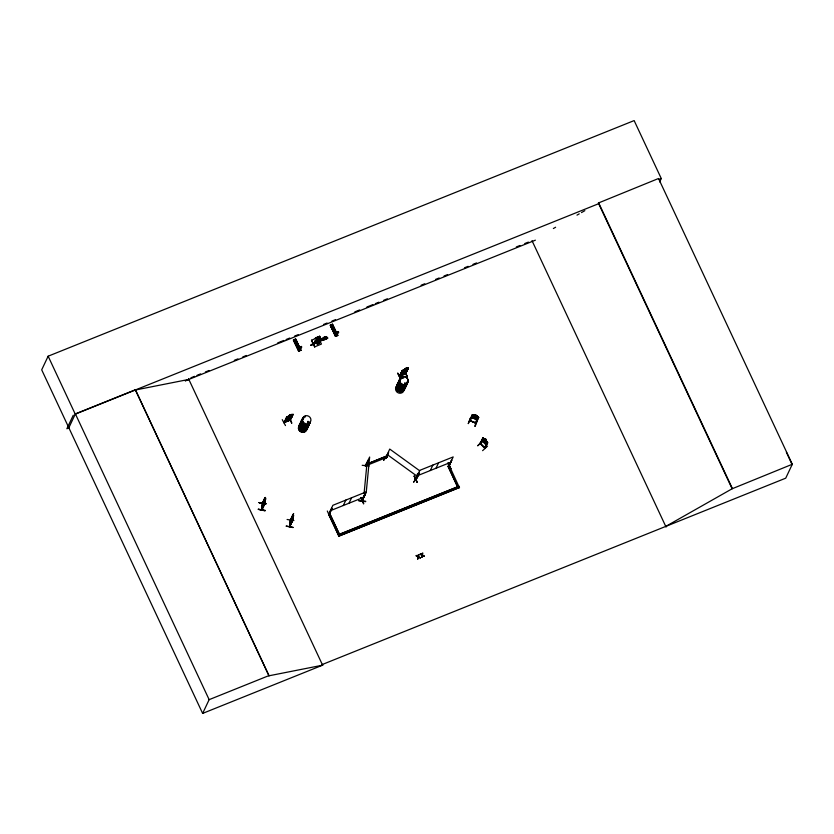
<?xml version="1.0" encoding="UTF-8"?>
<svg xmlns="http://www.w3.org/2000/svg" width="834" height="834" viewBox="0 0 834 834"><rect width="100%" height="100%" fill="white"/><g stroke="black" fill="none" stroke-linecap="round" stroke-linejoin="round"><path stroke-width="1.25" d="M369.097 466.008L362.196 465.299M293.578 515.641L292.703 516.715L291.952 520.937L292.505 518.738L292.682 519.363M318.307 341.21L320.736 340.032L319.662 340.877M361.497 500.723L364.708 495.427C362.561 498.732 362.373 501.557 361.633 500.963M416.447 479.07L415.634 479.227L416.354 478.82M449.13 465.925L448.536 466.175L449.297 465.674M290.19 419.992L284.154 422.212M289.596 420.034L290.128 419.773M399.507 376.124L405.553 373.601L408.066 368.18L404.97 374.091L405.637 373.872M287.084 519.488L293.912 520.583M301.741 347.278L301.272 346.402M338.562 332.37L338.145 332.808L338.343 331.557M317.65 340.178L314.772 341.242L318.942 341.221C324.384 338.885 315.596 343.347 320.048 340.752C321.059 343.889 313.991 346.173 319.589 340.793M358.808 500.504L365.709 501.244M362.477 500.285L362.456 500.671M365.594 465.518L365.855 466.143M365.73 465.81L365.678 466.404L365.772 465.768M368.253 460.952L368.075 460.337L365.678 466.477M364.051 493.78L367.064 462.474M480.374 443.261L480.655 444.157L480.165 443.667L482.907 437.881L483.595 438.152L487.682 442.708L484.961 448.515L484.835 447.67M484.471 448.056C470.188 433.419 494.823 457.71 480.77 443.855M484.564 447.858L487.212 442.416L487.65 442.864L487.212 442.416M385.517 457.824L386.382 457.856L385.756 457.407M417.719 473.503L418.095 474.056L417.719 473.503C408.816 492.237 426.247 460.795 416.354 479.143M415.707 479.362L415.249 478.945M265.024 510.762L258.259 509.324L265.035 510.721M261.584 509.553L262.418 503.225M262.627 503.788L261.73 508.907M264.128 504.32L264.441 503.767L261.49 509.751M264.941 497.908L262.366 503.361M286.281 526.025L293.015 527.568M289.627 526.4L290.274 520.249L292.922 514.734M290.68 520.562C298.186 504.017 288.918 521.302 289.711 525.743M292.181 517.507L291.462 522.543L292.515 516.1M292.108 521.146L292.421 520.593L289.471 526.515M292.619 520.75L293.37 514.297M418.022 556.507C418.324 552.181 418.678 558.905 416.687 555.444L416.135 555.757L417.917 556.966L416.135 555.757M422.077 554.881C422.379 550.544 422.734 557.268 420.743 553.807L420.19 554.13L421.962 555.34L420.19 554.13M417.97 556.851L417.625 559.009L418.366 557.081L420.273 557.852L418.366 557.081M422.014 555.225L421.681 557.383L422.411 555.454L424.329 556.226L422.411 555.454M358.787 500.848L365.636 501.672M418.762 554.61L418.418 556.737L418.762 554.61L418.23 554.912M422.275 553.286L422.807 552.984L422.473 555.11L424.277 556.341M292.692 519.311L293.151 515.714L292.171 520.864L293.005 518.321M258.3 509.209L265.118 510.335M293.047 527.307L286.229 526.212M265.024 501.484L264.19 504.038L265.16 498.899L263.971 504.007L265.598 498.815M296.331 344.338L297.185 343.858M304.89 416.666L305.473 416.354M305.254 416.927L305.088 416.333M306.547 427.31L306.485 426.528M307.61 422.577L308.424 422.577M308.226 422.932L308.517 422.619M308.653 422.88L308.507 422.244M334.069 329.409L333.277 329.649L333.266 328.825M334.048 329.451L333.881 328.836M402.405 377.812L402.03 377.281L402.311 377.812M402.645 377.729L402.269 377.145M404.553 383.317C405.48 382.16 404.198 384.495 405.501 383.859M405.47 383.817L405.585 383.619M405.595 384.078L405.063 382.931M327.783 338.135L319.839 340.866C332.422 339.094 326.428 332.61 319.683 340.772M324.926 339.219L326.469 339.115L327.699 337.968M261.866 509.209L264.441 503.767M261.866 509.751C265.087 506.301 268.006 488.255 262.387 503.746M292.421 520.593L289.909 526.118M329.472 513.869L328.95 514.088M290.368 420.065L284.05 422.713L284.842 422.233M289.7 420.472L289.763 420.492M402.342 370.411L399.413 376.332L399.945 375.623M292.181 517.539L292.578 516.173M362.227 500.119L361.57 501.109M299.281 348.331L298.781 350.051L300.167 349.498L301.335 347.027M289.565 526.066L292.181 520.552M316.878 342.534L316.461 341.69L316.878 342.534L317.91 340.345M468.27 423.589L470.751 417.396M470.772 417.407L468.354 423.516M474.984 414.852L474.64 415.593L474.921 414.811L477.038 415.645L476.61 416.385L477.559 417.021L476.975 418.272L473.691 417.605L472.878 416.646L473.472 415.395L474.598 415.478L472.378 414.873L469.511 420.732L470.282 420.451M471.502 416.739L471.898 417.667L476.808 419.648L477.872 419.2L476.787 419.533L471.867 417.594L471.596 416.698C470.949 411.777 481.124 418.793 476.714 416.322M472.722 415.499L472.232 415.051L472.722 415.499L470.157 421.003M474.921 414.811L477.006 415.718M474.796 426.205L477.236 419.982M475.151 426.341L477.517 420.211M478.539 417.563L477.872 417.553L475.234 423.005L476.058 422.817M478.049 416.875L478.695 417.469L478.018 416.937M659.652 181.927L661.268 178.528L634.142 120.586L48.143 356.201L41.7 369.827L202.641 713.414L322.695 665.146L322.383 664.479M73.267 415.228L66.876 428.739L68.982 427.884M68.826 427.769L75.383 413.893L135.369 389.77L269.007 675.79L322.612 665.178L322.299 664.51L785.722 478.174L792.3 464.267L658.537 178.497L598.364 203.016L732.127 488.776L665.761 526.41M269.007 675.79L135.369 389.77M299.25 350.895L293.505 339.98L298.562 351.177L299.239 350.906L293.776 339.918M294.058 341.054L296.122 340.272M300.865 350.238L295.611 339.094L295.017 339.407L300.198 350.509L300.907 350.217L295.726 339.115L300.594 350.343M294.913 342.983L296.998 342.148M295.403 343.931L297.488 343.097M295.914 345.109L298.009 344.223M298.353 349.821L300.115 349.123M300.084 350.468L299.448 350.728L299.635 350.009M311.509 340.22L314.699 346.84L311.509 340.22L317.128 337.864M319.672 336.269L315.377 338.166L319.672 336.269L321.08 339.469L319.599 336.415M317.035 337.77L317.254 337.29L317.483 338.708L316.868 337.436M318.411 337.207L318.64 336.717L318.859 338.135L317.483 338.708M315.44 338.031L316.91 341.085M319.829 339.177L318.213 340.241L317.994 338.823L319.37 338.25L319.599 339.667L319.37 338.25M317.066 343.9C324.051 338.375 311.218 343.514 311.186 345.37C325.052 338.781 318.786 340.772 310.811 345.161M285.478 425.569L282.246 419.648M319.245 342.774L319.787 340.501L317.222 340.387L319.87 340.679L319.036 341.137M283.946 422.504L290.222 419.815M284.196 422.692L286.594 417.021L287.25 417.01L286.594 417.021M284.113 422.682L286.979 416.791M330.764 325.02L336.102 336.081L335.404 336.363L330.4 325.104L332.485 324.27L337.77 335.404L337.082 335.685L332.047 324.478L337.78 335.393M284.748 422.431L287.157 416.802M284.644 422.546L285.708 420.284M330.921 326.23L333.006 325.396M290.795 417.427L286.854 419.064L288.043 416.447L291.483 414.321L289.617 416.281M288.606 417.229L290.91 415.718L290.513 416.437M289.815 416.197C287.25 415.436 289.085 417.625 290.399 415.957M331.776 328.158L333.861 327.324M332.245 329.159L334.33 328.325M289.596 420.482L292.703 414.561L289.638 419.992M292.703 414.561L290.232 420.232L292.995 414.373M291.598 417.605L293.068 414.342L286.948 416.885M332.797 330.243L334.882 329.399M289.335 417.938L291.775 423.046M335.216 335.007L337.124 334.278M338.104 332.724L337.03 334.674L335.643 335.237L336.999 332.193L336.029 333.298M337.134 335.247L336.31 335.904L337.374 335.549L332.047 324.478M338.427 331.713L338.708 332.224M337.509 335.424L335.56 336.238L330.212 325.27M259.134 502.61L265.963 503.705M265.462 497.481L262.293 503.944M265.202 499.472L265.608 498.711L265.024 501.536M265.17 499.702L264.326 502.965L264.91 501.703M261.542 509.23L264.201 503.726M293.182 516.298L293.599 515.548L293.245 517.685M293.151 516.538L292.307 519.791L292.901 518.539M293.005 518.362L293.318 517.643M292.619 520.687L289.763 526.702L290.649 520.301M202.641 713.414L209.146 699.653L269.132 675.53M327.303 511.013L330.087 517.278M328.857 513.765L329.451 513.598M338.844 536.137L459.492 487.494L338.844 536.137L328.7 514.474L332.87 505.3L366.178 491.904L362.071 500.869M328.909 514.276L331.859 508.375L331.4 508.823M331.859 508.375L329.336 514.098L331.963 508.594M329.91 513.984L339.501 534.458L329.91 513.984L328.7 514.474M397.609 373.267L400.81 379.209M400.007 376.165L402.52 370.411L399.444 375.832M400.007 375.832L402.52 370.411M406.158 371.036L402.217 372.673L404.824 368.691M406.367 369.973L405.397 369.775C410.119 366.991 399.882 371.881 405.762 369.566M405.877 370.056L406.231 369.264L403.875 370.786M405.074 373.601L407.367 368.472L406.45 368.659L406.815 367.877L406.492 368.545M343.295 505.519L345.87 500.066M405.553 373.934L408.431 367.95L407.784 368.044M407.847 369.326L406.012 372.152L400.914 373.736M365.511 464.621L386.413 456.083L386.976 457.272L386.33 456.25L365.511 464.621L366.074 465.81M405.126 372.683L407.388 376.645L405.449 372.548M365.417 465.841L369.639 457.022L366.262 492.081L362.258 500.734M368.315 460.358L365.375 466.3M349.019 503.215L351.594 497.762M361.539 501.161L364.051 495.448L364.938 495.427M387.57 454.926L383.557 460.264M360.747 497.564L363.697 503.684M385.819 457.637L389.728 449.067L419.658 470.741M385.996 458.21L385.579 457.835M388.665 452.747C388.519 450.871 387.466 457.491 386.152 458.241L386.288 457.741M413.674 482.083L417.678 476.714L413.758 482M416.291 478.841L415.415 479.519L419.867 470.313L453.175 456.928L449.088 465.956L451.611 460.232L448.411 465.935M415.488 479.508L418.96 473.608M417.177 482.188L414.175 476.172M430.292 470.532L432.867 465.091M436.015 468.239L438.59 462.787M448.129 466.31L457.637 486.952L448.056 466.487L449.349 465.82L459.409 487.661M448.504 466.154L451.715 460.451M449.349 465.82L448.056 466.487M475.255 415.176L476.527 415.686M448.16 463.683L450.61 468.823L448.233 463.61M478.726 417.396L475.88 423.234L469.594 420.492L476.026 423.005M417.625 559.009L418.095 558.822M421.681 557.383L422.15 557.195M482.396 441.04L477.799 445.648M480.165 443.761L482.959 437.84M483.345 438.496L482.74 438.215L483.345 438.496L480.811 443.907M482.636 441.301L477.757 445.773M484.648 439.33C484.523 437.36 487.473 440.081 486.139 440.832L486.827 441.864L486.232 443.115L485.179 442.844L483.157 439.998L483.751 438.747L484.658 439.205M486.253 440.811L486.503 440.112M482.605 450.673L487.536 446.086M732.127 488.776L792.3 464.267M314.856 341.419L317.222 340.387M317.566 340.011L317.306 340.553M307.673 422.285L307.788 422.942M405.762 383.776L404.573 383.619M318.046 341.7L310.915 345.203M383.63 460.337L387.612 454.947M415.238 478.758L415.52 479.498M317.149 343.973L319.839 342.566L319.172 342.597M319.714 340.512L314.804 341.325M300.417 346.767L299.312 348.414M299.521 349.748L300.052 350.197M299.781 350.384L299.562 349.842M336.811 335.216L336.383 334.82L336.811 335.32M296.779 343.556L296.32 344.379M402.686 388.196L403.666 388.196M323.623 337.728L326.375 336.54L319.922 341.033L325.01 339.386M405.97 372.152L406.992 371.13M406.596 370.776L407.576 369.754L401.779 372.704M482.052 439.685L482.281 440.863L485.961 444.626L486.879 444.459M482.229 440.842L485.961 444.626M288.47 417.386L290.368 416.593L287.469 417.834L289.189 416.5M404.917 370.087L402.832 371.453L404.553 370.108M404.511 371.318L406.533 369.983L404.876 371.297L405.887 371.495L402.332 372.986L404.042 371.641L403.124 371.401L404.417 371.297M406.773 369.723L402.812 371.318M319.62 340.626L320.339 340.46M337.186 332.12L338.177 331.661M448.421 465.883L449.192 465.455L448.525 465.852M286.396 418.324L292.515 415.78L291.91 415.843M402.52 371.422L401.759 371.933L407.878 369.399M402.311 370.494L407.816 368.013M294.996 339.417L300.501 350.384L295.048 339.396M287.449 417.813L290.388 416.52M402.812 371.422L403.937 370.776M333.246 328.867L333.871 328.867M333.913 329.607L333.204 329.513M553.369 228.526L555.621 227.255M576.992 215.13L579.244 213.858M581.486 212.587L584.863 210.668M290.576 416.614L287.761 417.782L288.679 418.022L286.948 419.356L290.493 417.917L289.513 417.678L291.181 416.385L290.034 416.166L291.702 414.884L291.129 414.925M475.474 422.588L475.359 423.057M293.349 340.095L298.843 351.062M331.89 324.582L332.578 324.301M300.615 346.767L301.564 346.537M336.8 335.508L336.258 335.8M317.712 338.229L319.088 337.655M317.764 339.302L319.151 338.729M316.847 341.221L321.142 339.334M319.088 341.346L320.12 340.918M314.699 346.84L321.424 344.046L319.849 340.71M403.833 371.005L405.731 370.213M285.864 420.524L291.66 417.584L285.551 420.117M418.866 473.399L418.407 473.837M328.763 513.963L329.19 513.786M362.05 500.463L361.424 500.859L361.935 500.629M328.825 514.265L329.357 513.608M363.603 503.809L361.018 497.533M450.61 468.823L448.035 462.557M598.676 203.684L75.258 414.144L48.143 356.201M658.86 179.487L661.268 178.528M190.934 377.781L194.551 376.322M196.97 375.352L200.577 373.903M205.404 371.964L209.021 370.504M234.323 360.33L237.94 358.881M242.757 356.942L246.374 355.482M277.712 342.889L283.737 340.47M286.145 339.501L289.763 338.041M294.579 336.102L298.197 334.653M323.509 324.478L327.116 323.019M331.942 321.08L335.56 319.631M354.836 311.874L359.662 309.935M366.887 307.027L372.913 304.608M375.321 303.639L378.938 302.189M383.765 300.25L387.372 298.791M421.118 285.228L424.735 283.768M435.588 279.411L439.195 277.962M444.022 276.023L447.639 274.563M464.507 267.777L468.124 266.327M472.941 264.388L476.558 262.939M516.329 246.947L519.947 245.488M524.763 243.549L528.381 242.1M535.386 240.171L185.242 380.867L188.838 379.418L135.244 390.031M295.611 339.094L293.651 339.97M298.739 349.967L300.125 349.415L301.282 347.632M335.602 335.143L336.988 334.59M299.635 350.332L300.271 350.072M298.697 351.062L300.918 350.217M406.846 367.94L404.792 368.764M408.066 368.18L407.607 368.618M402.613 370.63L401.957 370.64M403.833 370.901L405.751 370.14M399.413 375.998L405.585 373.434M399.559 376.311L405.647 373.736M291.681 423.161L290.086 418.929M386.976 457.272L366.157 465.643L365.594 464.455M330.295 510.742L363.603 497.356M417.292 475.766L450.6 462.37M338.927 535.97L328.784 514.307L329.993 513.817M475.109 416.729L477.329 416.823L475.62 417.063L476.683 418.397L475.13 417.031L472.972 416.917L474.754 416.708L473.785 415.415L475.307 416.802M308.299 423.161L307.423 422.525M306.266 427.446L305.619 427.425M385.715 457.699L386.152 458.002M405.845 369.983L406.752 369.785M290.482 416.374L291.389 416.176M291.087 415.04L292.004 414.852L290.128 417.052L287.449 417.698M485.013 440.779L484.033 438.892L484.669 440.665L483.251 440.415L484.94 441.155L486.024 443.188L485.325 441.332L486.691 441.624L484.908 440.769M294.058 339.803L298.968 351.01M335.57 336.248L330.4 325.104M292.453 414.498L293.099 414.404M263.794 505.644L264.534 499.264L263.784 505.717M296.623 343.587L297.175 343.889M261.647 509.564L262.668 503.475M475.953 422.984L469.709 420.607M482.959 437.944L483.543 438.204M415.603 479.362L415.103 478.935M418.47 556.622L420.221 557.967M387.153 454.52L417.083 476.193M318.244 336.863L318.859 338.135M317.994 338.823L318.442 339.751M448.504 463.579L450.933 468.677M598.551 202.62L732.315 488.38M531.998 240.64L666.074 527.078M405.178 372.569L407.138 376.728M397.891 373.142L400.8 379.293M332.453 324.311L337.655 335.424M292.213 416.145L291.191 417.156L286.104 418.678M289.429 415.144L289.117 415.822M188.526 378.751L322.612 665.178M75.383 413.893L209.146 699.653M786.379 452.195L792.112 464.663M265.379 497.46L265.389 498.034M406.69 383.067A4.326 4.097 25.3 0 1 400.977 387.403A4.326 4.097 25.3 0 1 399.726 380.294M406.794 382.973A4.389 4.149 25.3 0 1 400.998 387.362A4.389 4.149 25.3 0 1 399.726 380.158M406.095 384.328A4.326 4.097 25.3 0 1 400.383 388.665A4.326 4.097 25.3 0 1 399.132 381.555A4.337 4.097 25.3 0 0 399.893 388.373A4.337 4.097 25.3 0 0 406.168 385.35A4.326 4.087 25.3 0 1 399.913 388.321A4.326 4.087 25.3 0 1 399.173 381.472M407.534 381.388A4.389 4.149 25.3 0 1 401.748 385.788A4.389 4.149 25.3 0 1 400.476 378.573M406.815 382.806A4.326 4.097 25.3 0 1 401.091 387.153A4.326 4.097 25.3 0 1 399.84 380.033M407.201 383.682A4.326 4.097 25.3 0 1 401.175 385.652A4.326 4.097 25.3 0 1 399.674 379.543M407.399 381.555A4.326 4.097 25.3 0 1 407.44 382.639M407.524 381.305A4.326 4.097 25.3 0 1 401.811 385.642A4.326 4.097 25.3 0 1 400.549 378.532M404.709 388.425A4.326 4.097 25.3 0 1 398.443 391.448A4.326 4.097 25.3 0 1 397.693 384.578M404.073 388.613A4.326 4.097 25.3 0 1 398.35 392.95A4.326 4.097 25.3 0 1 397.099 385.84M405.418 386.924A4.326 4.097 25.3 0 1 399.152 389.937A4.326 4.097 25.3 0 1 398.412 383.067M404.824 388.175A4.326 4.097 25.3 0 1 398.558 391.188A4.326 4.097 25.3 0 1 397.818 384.318M405.553 386.767A4.389 4.149 25.3 0 1 399.205 389.822A4.389 4.149 25.3 0 1 398.443 382.858A4.326 4.097 25.3 0 0 399.267 389.687A4.326 4.097 25.3 0 0 405.543 386.674M309.591 423.203A4.326 4.097 25.3 0 1 302.836 425.913A4.326 4.097 25.3 0 1 303.524 418.814M309.685 423.119A4.389 4.149 25.3 0 1 302.846 425.872A4.389 4.149 25.3 0 1 303.534 418.678M308.048 421.326A4.316 4.076 25.3 0 1 307.767 426.872A4.316 4.076 25.3 0 1 302.002 426.852A4.316 4.076 25.3 0 1 301.272 421.295M308.976 424.464A4.316 4.076 25.3 0 1 303.242 427.706A4.316 4.076 25.3 0 1 301.23 421.378M308.007 421.41A4.316 4.076 25.3 0 1 308.934 423.391M310.415 421.451A4.326 4.097 25.3 0 1 303.67 424.162A4.326 4.097 25.3 0 1 304.347 417.063M309.706 422.953A4.326 4.097 25.3 0 1 302.961 425.663A4.326 4.097 25.3 0 1 303.639 418.564M309.529 423.672A4.326 4.097 25.3 0 1 303.117 424.058A4.326 4.097 25.3 0 1 303.284 417.844M310.3 421.702A4.326 4.097 25.3 0 1 310.05 422.744M307.517 426.414A4.326 4.097 25.3 0 1 301.804 430.751A4.326 4.097 25.3 0 1 300.553 423.641M307.621 426.32A4.389 4.149 25.3 0 1 301.825 430.709A4.389 4.149 25.3 0 1 300.553 423.505M306.943 428.749A4.316 4.076 25.3 0 1 300.23 431.449A4.316 4.076 25.3 0 1 300.907 424.37M306.985 428.666A4.316 4.076 25.3 0 1 300.271 431.366A4.316 4.076 25.3 0 1 300.949 424.298M308.903 424.6A4.316 4.076 25.3 0 1 303.169 427.842A4.316 4.076 25.3 0 1 301.168 421.524M308.226 424.902A4.326 4.097 25.3 0 1 302.513 429.239A4.326 4.097 25.3 0 1 301.262 422.129M307.642 426.153A4.326 4.097 25.3 0 1 301.918 430.5A4.326 4.097 25.3 0 1 300.667 423.38M308.351 424.652A4.326 4.097 25.3 0 1 302.638 428.989A4.326 4.097 25.3 0 1 301.376 421.879M259.103 502.662L265.91 503.851L259.103 502.662M318.025 338.396L318.432 339.24L318.025 338.396M294.412 341.804L296.497 340.97L294.412 341.804M289.064 416.041L287.876 418.637L289.784 417.844L290.983 415.269L289.064 416.041M331.275 326.991L333.36 326.146L331.275 326.991M289.773 415.113L291.003 414.623L289.773 415.113M404.427 369.65L403.239 372.256L405.147 371.464L406.346 368.878L404.427 369.65M405.136 368.732L406.367 368.242L405.136 368.732M338.364 534.771L458.929 486.295L338.364 534.771M474.536 415.822L473.941 417.073L475.912 417.855L476.506 416.604L474.536 415.822M484.544 439.549L483.949 440.8L485.44 442.301L486.034 441.05L484.544 439.549M485.179 439.038L486.024 440.227L485.179 439.038M414.227 476.131L417.167 482.271L414.227 476.131M399.997 382.128A4.326 4.097 25.3 0 0 407.388 383.098A4.326 4.097 25.3 0 0 404.281 376.468A4.326 4.097 25.3 0 0 399.997 382.128M399.945 382.264A4.326 4.087 25.3 0 0 407.326 383.223A4.326 4.087 25.3 0 0 404.219 376.603A4.326 4.087 25.3 0 0 399.945 382.264M403.656 377.76A4.389 4.149 25.3 0 0 401.435 378.031A4.326 4.097 25.3 0 1 403.687 377.729M302.805 421.316A4.316 4.076 25.3 0 0 310.165 422.285A4.316 4.076 25.3 0 0 307.068 415.676A4.316 4.076 25.3 0 0 302.805 421.316"/></g></svg>
